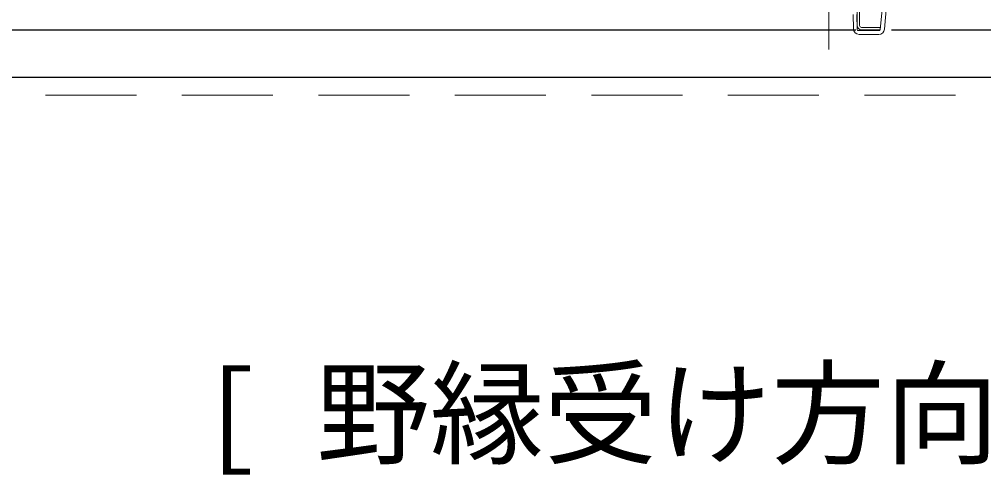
# Model space of a CAD drawing. Units: millimetres, scale not verified. Extents: x -7800 to 7800, y -5387 to 5300.
# Drawn here: x -3675 to -3167, y -206 to 35 of the extents above; entities that cross this region are included whole.
import ezdxf
from ezdxf.enums import TextEntityAlignment as Align

# ---------------------------------------------------------------- set-up
doc = ezdxf.new("R2010")
doc.units = ezdxf.units.MM
doc.header["$LTSCALE"] = 40
doc.linetypes.add('CHAIN1', pattern=[8, 5, -1, 1, -1])
doc.linetypes.add('DASHED1', pattern=[1.8, 1.2, -0.6])
for name, color, linetype, lineweight in [('7-0_中心線', 4, 'CHAIN1', 9), ('7-1_吊り材', 7, 'Continuous', 18), ('7-2_野縁受け', 3, 'Continuous', 18), ('7-3_野縁', 2, 'Continuous', 25), ('7-6_文字', 7, 'Continuous', 18), ('7-D_パネル', 4, 'Continuous', 9)]:
    doc.layers.add(name, color=color, linetype=linetype, lineweight=lineweight)
doc.styles.add('ＭＳ ゴシック', font='')
doc.styles.get('ＭＳ ゴシック').set_extended_font_data('MS Gothic')

msp = doc.modelspace()

# ---------------------------------------------------------------- linework, layer by layer
at = {"layer": '7-0_中心線'}
msp.add_line((-3248.34, 1049.3), (-3248.34, 18.65), dxfattribs=at)
at = {"layer": '7-1_吊り材'}
for p, q in [((-3216.7, 54.47), (-3219, 29.42)), ((-3221.31, 29.02), (-3220.04, 41.45)), ((-3235.51, 37.15), (-3235.34, 29.55)), ((-3233.34, 29.05), (-3233.52, 37.15)), ((-3221.81, 28.55), (-3232.84, 28.55)), ((-3222, 26.55), (-3232.34, 26.55))]:
    msp.add_line(p, q, dxfattribs=at)
for centre, radius, start, end in [((-3232.34, 29.55), 3, 180, 270), ((-3232.84, 29.05), 0.5, 180, 270), ((-3222, 29.55), 3, 270, 357.3574), ((-3221.81, 29.05), 0.5, 270, 356.6981)]:
    msp.add_arc(centre, radius, start, end, dxfattribs=at)
at = {"layer": '7-2_野縁受け'}
for p, q in [((-3233.34, 31.25), (-3233.34, 64.85)), ((-3232.14, 31.25), (-3232.14, 64.85)), ((-3231.14, 30.25), (-3221.34, 30.25)), ((-3231.14, 29.05), (-3221.34, 29.05)), ((-3221.34, 30.25), (-3221.34, 29.05))]:
    msp.add_line(p, q, dxfattribs=at)
for radius in [2.2, 1]:
    msp.add_arc((-3231.14, 31.25), radius, 180, 270, dxfattribs=at)
at = {"layer": '7-3_野縁'}
for p, q in [((-4115.35, 29.02), (-3234.18, 29.02)), ((-3215.35, 29.02), (-2335.29, 29.02)), ((-4453.6, 4.02), (-2155.95, 4.02))]:
    msp.add_line(p, q, dxfattribs=at)
at = {"layer": '7-D_パネル', "linetype": 'DASHED1'}
msp.add_line((-4453.6, -5.48), (-2155.95, -5.48), dxfattribs=at)

# ---------------------------------------------------------------- texts
at = {"layer": '7-6_文字', "style": 'ＭＳ ゴシック'}
msp.add_text('[ 野縁受け方向断面図 ]', height=43.99, dxfattribs=at).set_placement((-3578.56, -208.64), align=Align.BOTTOM_LEFT)

doc.saveas('drawing.dxf')
